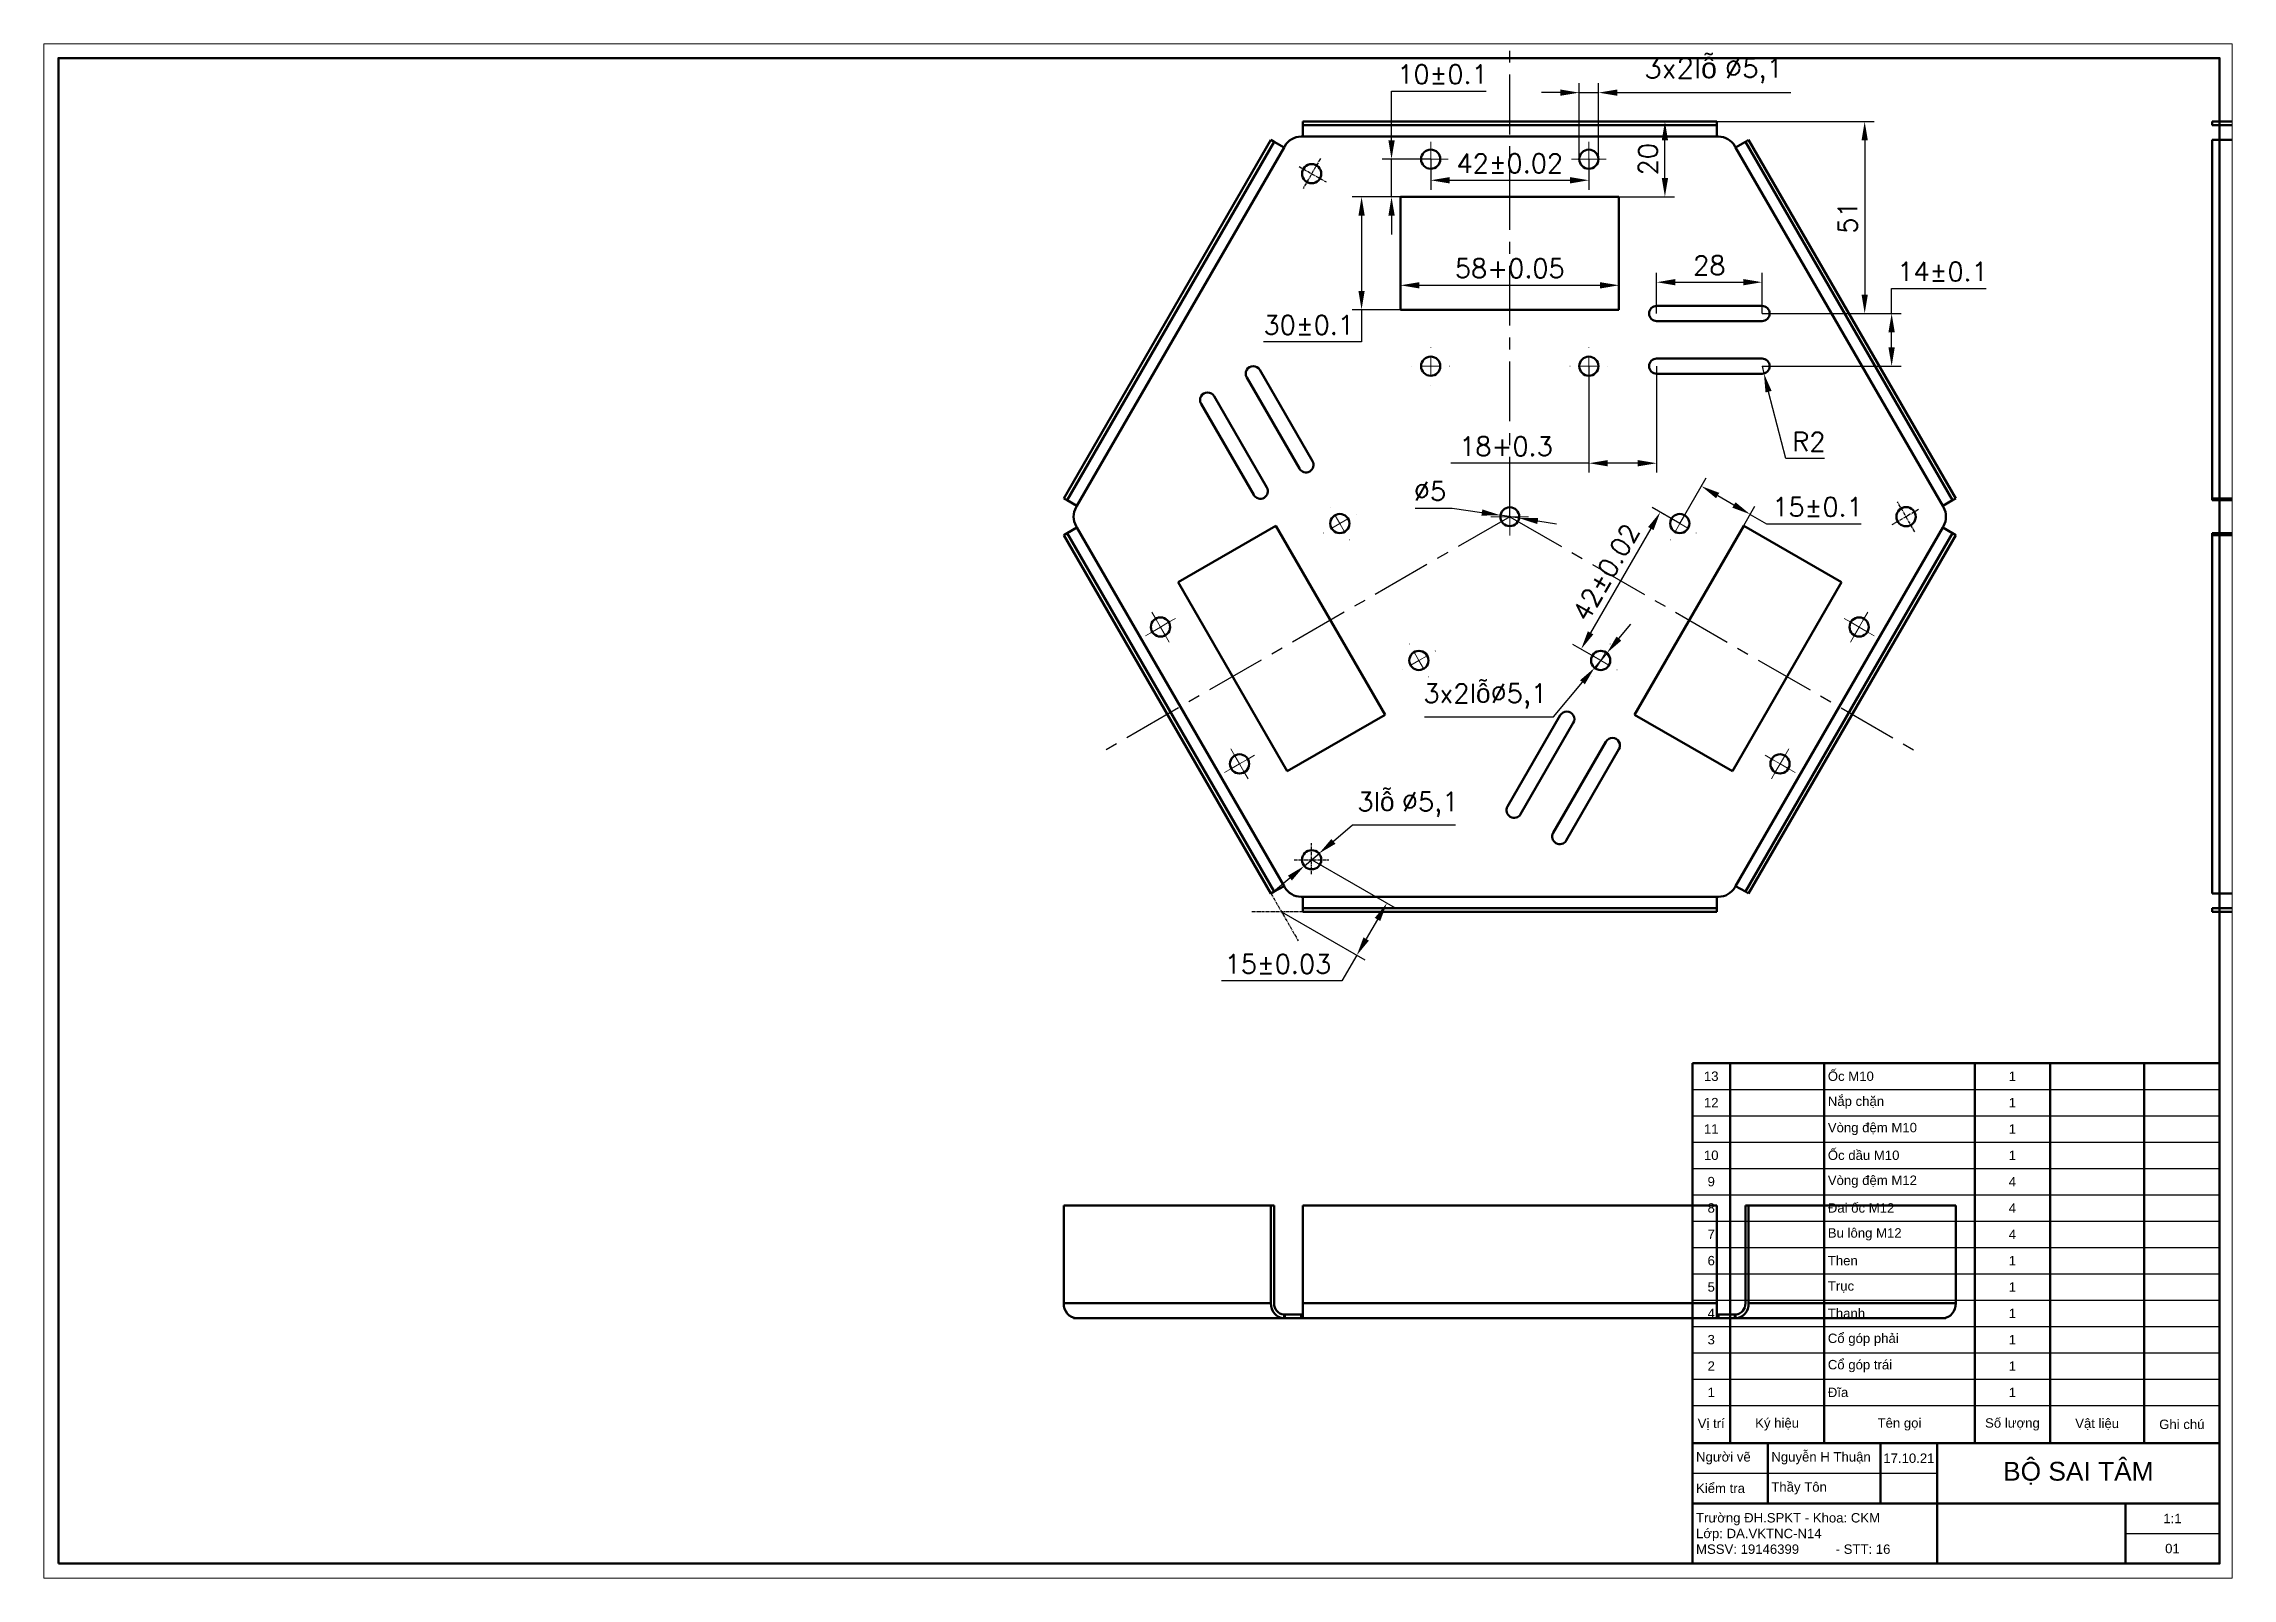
# Paper-space layout 'A2H' of a CAD drawing. Header units: millimetres. Extents: x 3 to 584, y 3 to 411.
# The model-space entities are those that its viewports show. They can reach past a viewport. Long polylines and large blocks are cut down to what shows.
import ezdxf

# ---------------------------------------------------------------- set-up
doc = ezdxf.new("R2010")
doc.units = ezdxf.units.MM
doc.header["$LTSCALE"] = 0.5
doc.header["$PDMODE"] = 33
doc.header["$PDSIZE"] = 1
doc.linetypes.add('CENTER', pattern=[50.8, 31.75, -6.35, 6.35, -6.35])
doc.layers.add('BOL', color=7, linetype='Continuous', lineweight=50)
doc.layers.add('BOX', color=5, linetype='Continuous', lineweight=50)
for name, color, linetype in [('CEN', 1, 'CENTER'), ('DIM', 5, 'Continuous'), ('TXT', 114, 'Continuous')]:
    doc.layers.add(name, color=color, linetype=linetype)
doc.layers.add('VP', color=6, linetype='Continuous', plot=False)
doc.styles.add('DIM', font='simplex.shx')
doc.styles.add('TXT', font='arial.ttf')
doc.dimstyles.new('ISO', dxfattribs={"dimscale": 0, "dimtxt": 2.5, "dimasz": 2.5, "dimexe": 1.25, "dimexo": 0, "dimgap": 1, "dimtad": 1, "dimtoh": 1, "dimtxsty": 'DIM', "dimcen": 2.5, "dimadec": 0, "dimazin": 0, "dimtfac": 1, "dimtmove": 0, "dimatfit": 3, "dimfxl": 1, "dimtolj": 1, "dimarcsym": 0})

# ---------------------------------------------------------------- blocks, each defined once
blk = doc.blocks.new('SW_CENTERMARKSYMBOL_0')
at = {"color": 0, "linetype": 'Continuous', "lineweight": 18}
for p, q in [((-2.5, 0), (-5, 0)), ((0, 0), (-2.5, 0)), ((0, 2.5), (0, 5)), ((0, 0), (0, 2.5)), ((0, 0), (0, -2.5)), ((0, 0), (2.5, 0)), ((2.5, 0), (5, 0)), ((0, -2.5), (0, -5))]:
    blk.add_line(p, q, dxfattribs=at)
blk = doc.blocks.new('*D33')
at = {"layer": 'Defpoints', "color": 0, "transparency": 16777216}
for p in [(336.1, 351.14), (348.3, 351.14), (336.1, 331.14)]:
    blk.add_point(p, dxfattribs=at)
at = {"layer": 'DIM', "color": 0, "lineweight": -2, "transparency": 16777216}
for p, q in [((336.1, 351.14), (350.8, 351.14)), ((348.3, 336.14), (348.3, 346.14)), ((336.1, 331.14), (350.8, 331.14))]:
    blk.add_line(p, q, dxfattribs=at)
at = {"layer": 'DIM', "color": 0, "transparency": 16777216}
for points in [[(347.47, 346.14), (349.14, 346.14), (348.3, 351.14)], [(347.47, 336.14), (349.14, 336.14), (348.3, 331.14)]]:
    blk.add_solid(points, dxfattribs=at)
at = {"layer": 'DIM', "color": 0, "transparency": 16777216, "insert": (343.8, 341.14), "char_height": 5, "attachment_point": 5, "rotation": 90, "style": 'DIM'}
blk.add_mtext('\\A1;20', dxfattribs=at)
blk = doc.blocks.new('*D34')
at = {"layer": 'Defpoints', "color": 0, "transparency": 16777216}
for p in [(286.1, 341.14), (275.69, 331.14), (286.1, 331.14)]:
    blk.add_point(p, dxfattribs=at)
at = {"layer": 'DIM', "color": 0, "lineweight": -2, "transparency": 16777216}
for p, q in [((275.69, 346.14), (275.69, 359.22)), ((275.69, 359.22), (300.79, 359.22)), ((286.1, 341.14), (273.19, 341.14)), ((275.69, 331.14), (275.69, 341.14)), ((286.1, 331.14), (273.19, 331.14)), ((275.69, 326.14), (275.69, 321.14))]:
    blk.add_line(p, q, dxfattribs=at)
at = {"layer": 'DIM', "color": 0, "transparency": 16777216}
for points in [[(274.86, 346.14), (276.53, 346.14), (275.69, 341.14)], [(274.86, 326.14), (276.53, 326.14), (275.69, 331.14)]]:
    blk.add_solid(points, dxfattribs=at)
at = {"layer": 'DIM', "color": 0, "transparency": 16777216, "insert": (289.24, 363.72), "char_height": 5, "attachment_point": 5, "style": 'DIM'}
blk.add_mtext('\\A1;10{\\A0;%%P0.1}', dxfattribs=at)
blk = doc.blocks.new('*D35')
at = {"layer": 'Defpoints', "color": 0, "transparency": 16777216}
for p in [(278.1, 331.14), (267.73, 301.14), (278.1, 301.14)]:
    blk.add_point(p, dxfattribs=at)
at = {"layer": 'DIM', "color": 0, "lineweight": -2, "transparency": 16777216}
for p, q in [((278.1, 331.14), (265.23, 331.14)), ((267.73, 326.14), (267.73, 306.14)), ((278.1, 301.14), (265.23, 301.14)), ((267.73, 301.14), (267.73, 292.59)), ((267.73, 292.59), (241.68, 292.59))]:
    blk.add_line(p, q, dxfattribs=at)
at = {"layer": 'DIM', "color": 0, "transparency": 16777216}
for points in [[(266.9, 326.14), (268.56, 326.14), (267.73, 331.14)], [(266.9, 306.14), (268.56, 306.14), (267.73, 301.14)]]:
    blk.add_solid(points, dxfattribs=at)
at = {"layer": 'DIM', "color": 0, "transparency": 16777216, "insert": (253.71, 297.09), "char_height": 5, "attachment_point": 5, "style": 'DIM'}
blk.add_mtext('\\A1;30{\\A0;%%P0.1}', dxfattribs=at)
blk = doc.blocks.new('*D36')
at = {"layer": 'Defpoints', "color": 0, "transparency": 16777216}
for p in [(286.1, 341.14), (328.1, 341.14), (328.1, 335.54)]:
    blk.add_point(p, dxfattribs=at)
at = {"layer": 'DIM', "color": 0, "lineweight": -2, "transparency": 16777216}
for p, q in [((286.1, 341.14), (286.1, 333.04)), ((328.1, 341.14), (328.1, 333.04)), ((291.1, 335.54), (323.1, 335.54))]:
    blk.add_line(p, q, dxfattribs=at)
at = {"layer": 'DIM', "color": 0, "transparency": 16777216}
for points in [[(291.1, 336.37), (291.1, 334.7), (286.1, 335.54)], [(323.1, 336.37), (323.1, 334.7), (328.1, 335.54)]]:
    blk.add_solid(points, dxfattribs=at)
at = {"layer": 'DIM', "color": 0, "transparency": 16777216, "insert": (307.1, 340.04), "char_height": 5, "width": 24.0476, "attachment_point": 5, "style": 'DIM'}
blk.add_mtext('\\A1;42{\\A0;%%P0.02}', dxfattribs=at)
blk = doc.blocks.new('SW_CENTERMARKSYMBOL_1')
at = {"color": 0, "linetype": 'Continuous', "lineweight": 18}
for p, q in [((-2.5, 0), (-4.6, 0)), ((0, 0), (-2.5, 0)), ((0, 2.5), (0, 4.6)), ((0, 0), (0, 2.5)), ((0, 0), (0, -2.5)), ((0, 0), (2.5, 0)), ((2.5, 0), (4.6, 0)), ((0, -2.5), (0, -4.6))]:
    blk.add_line(p, q, dxfattribs=at)
blk = doc.blocks.new('SW_CENTERMARKSYMBOL_7')
at = {"color": 0, "linetype": 'Continuous', "lineweight": 18}
for p, q in [((-5, 0), (-5.05, 0)), ((0, 0), (-2.5, 0)), ((0, 5), (0, 5.05)), ((0, 0), (0, 2.5)), ((0, 0), (0, -2.5)), ((0, 0), (2.5, 0)), ((5, 0), (5.05, 0)), ((0, -5), (0, -5.05))]:
    blk.add_line(p, q, dxfattribs=at)
blk = doc.blocks.new('SW_CENTERMARKSYMBOL_8')
at = {"color": 0, "linetype": 'Continuous', "lineweight": 18}
for p, q in [((-2.5, 0), (-4.6, 0)), ((0, 0), (-2.5, 0)), ((0, 2.5), (0, 4.6)), ((0, 0), (0, 2.5)), ((0, 0), (0, -2.5)), ((0, 0), (2.5, 0)), ((2.5, 0), (4.6, 0)), ((0, -2.5), (0, -4.6))]:
    blk.add_line(p, q, dxfattribs=at)
blk = doc.blocks.new('SW_CENTERMARKSYMBOL_9')
at = {"color": 0, "linetype": 'Continuous', "lineweight": 18}
for p, q in [((-5, 0), (-5.05, 0)), ((0, 0), (-2.5, 0)), ((0, 5), (0, 5.05)), ((0, 0), (0, 2.5)), ((0, 0), (0, -2.5)), ((0, 0), (2.5, 0)), ((5, 0), (5.05, 0)), ((0, -5), (0, -5.05))]:
    blk.add_line(p, q, dxfattribs=at)
blk = doc.blocks.new('*U37')
at = {"layer": 'BOL'}
for centre in [(-21, 27.725), (21, 27.725), (-21, -27.275), (21, -27.275)]:
    blk.add_circle(centre, 2.55, dxfattribs=at)
at = {"layer": 'CEN'}
for name, p in [('SW_CENTERMARKSYMBOL_1', (-21, 27.725)), ('SW_CENTERMARKSYMBOL_8', (21, 27.725)), ('SW_CENTERMARKSYMBOL_7', (-21, -27.275)), ('SW_CENTERMARKSYMBOL_9', (21, -27.275))]:
    blk.add_blockref(name, p, dxfattribs=at)
blk = doc.blocks.new('*U38')
at = {"layer": 'BOL', "color": 0, "linetype": 'ByBlock', "lineweight": -2, "transparency": 16777216}
blk.add_blockref('*U37', (307.1, 313.41), dxfattribs=at)
for p, rotation in [((248.84, 212.5), 120), ((365.36, 212.5), 240)]:
    blk.add_blockref('*U37', p, dxfattribs=dict(at, rotation=rotation))
blk = doc.blocks.new('*D39')
at = {"layer": 'Defpoints', "color": 0, "transparency": 16777216}
for p in [(330.65, 358.82), (325.55, 341.14), (330.65, 341.14)]:
    blk.add_point(p, dxfattribs=at)
at = {"layer": 'DIM', "color": 0, "lineweight": -2, "transparency": 16777216}
for p, q in [((325.55, 341.14), (325.55, 361.32)), ((330.65, 341.14), (330.65, 361.32)), ((320.55, 358.82), (315.55, 358.82)), ((325.55, 358.82), (330.65, 358.82)), ((335.65, 358.82), (381.73, 358.82))]:
    blk.add_line(p, q, dxfattribs=at)
at = {"layer": 'DIM', "color": 0, "transparency": 16777216}
for points in [[(320.55, 359.66), (320.55, 357.99), (325.55, 358.82)], [(335.65, 359.66), (335.65, 357.99), (330.65, 358.82)]]:
    blk.add_solid(points, dxfattribs=at)
at = {"layer": 'DIM', "color": 0, "transparency": 16777216, "insert": (361.19, 364.58), "char_height": 5, "attachment_point": 5, "style": 'DIM'}
blk.add_mtext('\\A1;{\\H1.08333x;3x2l\\fArial|b0|i0|c0|p34;ỗ \\Fsimplex|c163;Ø\\H0.92308x;5,1}', dxfattribs=at)
blk = doc.blocks.new('*D42')
at = {"layer": 'Defpoints', "color": 0, "transparency": 16777216}
for p in [(336.1, 307.63), (278.1, 301.14), (336.1, 301.14)]:
    blk.add_point(p, dxfattribs=at)
at = {"layer": 'DIM', "color": 0, "lineweight": -2, "transparency": 16777216}
for p, q in [((278.1, 301.14), (278.1, 310.13)), ((336.1, 301.14), (336.1, 310.13)), ((283.1, 307.63), (331.1, 307.63))]:
    blk.add_line(p, q, dxfattribs=at)
at = {"layer": 'DIM', "color": 0, "transparency": 16777216}
for points in [[(283.1, 308.46), (283.1, 306.79), (278.1, 307.63)], [(331.1, 308.46), (331.1, 306.79), (336.1, 307.63)]]:
    blk.add_solid(points, dxfattribs=at)
at = {"layer": 'DIM', "color": 0, "transparency": 16777216, "insert": (307.1, 312.13), "char_height": 5, "width": 8.252, "attachment_point": 5, "style": 'DIM'}
blk.add_mtext('\\A1;58+0.05', dxfattribs=at)
blk = doc.blocks.new('*D43')
at = {"layer": 'Defpoints', "color": 0, "transparency": 16777216}
for p in [(374.1, 308.45), (346.1, 300.14), (374.1, 300.14)]:
    blk.add_point(p, dxfattribs=at)
at = {"layer": 'DIM', "color": 0, "lineweight": -2, "transparency": 16777216}
for p, q in [((346.1, 300.14), (346.1, 310.95)), ((351.1, 308.45), (369.1, 308.45)), ((374.1, 300.14), (374.1, 310.95))]:
    blk.add_line(p, q, dxfattribs=at)
at = {"layer": 'DIM', "color": 0, "transparency": 16777216}
for points in [[(351.1, 309.29), (351.1, 307.62), (346.1, 308.45)], [(369.1, 309.29), (369.1, 307.62), (374.1, 308.45)]]:
    blk.add_solid(points, dxfattribs=at)
at = {"layer": 'DIM', "color": 0, "transparency": 16777216, "insert": (360.1, 312.95), "char_height": 5, "attachment_point": 5, "style": 'DIM'}
blk.add_mtext('\\A1;28', dxfattribs=at)
blk = doc.blocks.new('*D45')
at = {"layer": 'Defpoints', "color": 0, "transparency": 16777216}
for p in [(328.1, 286.14), (346.1, 286.14), (328.1, 260.35)]:
    blk.add_point(p, dxfattribs=at)
at = {"layer": 'DIM', "color": 0, "lineweight": -2, "transparency": 16777216}
for p, q in [((328.1, 286.14), (328.1, 257.85)), ((346.1, 286.14), (346.1, 257.85)), ((328.1, 260.35), (291.48, 260.35)), ((341.1, 260.35), (333.1, 260.35))]:
    blk.add_line(p, q, dxfattribs=at)
at = {"layer": 'DIM', "color": 0, "transparency": 16777216}
for points in [[(333.1, 261.18), (333.1, 259.52), (328.1, 260.35)], [(341.1, 261.18), (341.1, 259.52), (346.1, 260.35)]]:
    blk.add_solid(points, dxfattribs=at)
at = {"layer": 'DIM', "color": 0, "transparency": 16777216, "insert": (306.1, 264.85), "char_height": 5, "attachment_point": 5, "style": 'DIM'}
blk.add_mtext('\\A1;18{\\A0;+0.3}', dxfattribs=at)
blk = doc.blocks.new('*D49')
at = {"layer": 'Defpoints', "color": 0, "transparency": 16777216}
for p in [(374.1, 286.14), (374.59, 284.2)]:
    blk.add_point(p, dxfattribs=at)
at = {"layer": 'DIM', "color": 0, "lineweight": -2, "transparency": 16777216}
for p, q in [((374.1, 286.14), (374.59, 284.2)), ((380.37, 261.58), (375.83, 279.36)), ((390.7, 261.58), (380.37, 261.58))]:
    blk.add_line(p, q, dxfattribs=at)
at = {"layer": 'DIM', "color": 0, "transparency": 16777216}
blk.add_solid([(376.64, 279.56), (375.02, 279.15), (374.59, 284.2)], dxfattribs=at)
at = {"layer": 'DIM', "color": 0, "transparency": 16777216, "insert": (386.54, 266.08), "char_height": 5, "attachment_point": 5, "style": 'DIM'}
blk.add_mtext('\\A1;R2', dxfattribs=at)
blk = doc.blocks.new('*D50')
at = {"layer": 'Defpoints', "color": 0, "transparency": 16777216}
for p in [(304.63, 246.51), (309.57, 245.76)]:
    blk.add_point(p, dxfattribs=at)
at = {"layer": 'DIM', "color": 0, "lineweight": -2, "transparency": 16777216}
for p, q in [((281.97, 248.45), (291.83, 248.45)), ((291.83, 248.45), (299.68, 247.26)), ((309.57, 245.76), (304.63, 246.51)), ((314.51, 245.02), (319.46, 244.27))]:
    blk.add_line(p, q, dxfattribs=at)
at = {"layer": 'DIM', "color": 0, "transparency": 16777216}
for points in [[(299.81, 248.08), (299.56, 246.44), (304.63, 246.51)], [(314.64, 245.84), (314.39, 244.19), (309.57, 245.76)]]:
    blk.add_solid(points, dxfattribs=at)
at = {"layer": 'DIM', "color": 0, "transparency": 16777216, "insert": (285.9, 252.95), "char_height": 5, "attachment_point": 5, "style": 'DIM'}
blk.add_mtext('\\A1;∅5', dxfattribs=at)
blk = doc.blocks.new('*U51')
at = {"layer": 'CEN'}
blk.add_line((0, -63.08), (0, 63.08), dxfattribs=at)
blk = doc.blocks.new('*U52')
at = {"layer": 'CEN', "color": 0, "linetype": 'ByBlock', "lineweight": -2, "transparency": 16777216}
blk.add_blockref('*U51', (307.1, 309.22), dxfattribs=at)
for p, rotation in [((252.47, 214.6), 120), ((361.73, 214.6), 240)]:
    blk.add_blockref('*U51', p, dxfattribs=dict(at, rotation=rotation))
blk = doc.blocks.new('*D53')
at = {"layer": 'Defpoints', "color": 0, "transparency": 16777216}
for p in [(362.1, 351.14), (374.1, 300.14), (401.35, 300.14)]:
    blk.add_point(p, dxfattribs=at)
at = {"layer": 'DIM', "color": 0, "lineweight": -2, "transparency": 16777216}
for p, q in [((362.1, 351.14), (403.85, 351.14)), ((401.35, 346.14), (401.35, 305.14)), ((374.1, 300.14), (403.85, 300.14))]:
    blk.add_line(p, q, dxfattribs=at)
at = {"layer": 'DIM', "color": 0, "transparency": 16777216}
for points in [[(400.52, 346.14), (402.19, 346.14), (401.35, 351.14)], [(400.52, 305.14), (402.19, 305.14), (401.35, 300.14)]]:
    blk.add_solid(points, dxfattribs=at)
at = {"layer": 'DIM', "color": 0, "transparency": 16777216, "insert": (396.85, 325.64), "char_height": 5, "attachment_point": 5, "rotation": 90, "style": 'DIM'}
blk.add_mtext('\\A1;51', dxfattribs=at)
blk = doc.blocks.new('*D54')
at = {"layer": 'Defpoints', "color": 0, "transparency": 16777216}
for p in [(352.24, 244.32), (370.97, 246.76), (365.23, 236.82)]:
    blk.add_point(p, dxfattribs=at)
at = {"layer": 'DIM', "color": 0, "lineweight": -2, "transparency": 16777216}
for p, q in [((352.24, 244.32), (359.23, 256.43)), ((362.31, 251.76), (366.64, 249.26)), ((365.23, 236.82), (372.22, 248.93)), ((370.97, 246.76), (375.3, 244.26)), ((375.3, 244.26), (400.39, 244.26))]:
    blk.add_line(p, q, dxfattribs=at)
at = {"layer": 'DIM', "color": 0, "transparency": 16777216}
for points in [[(362.72, 252.48), (361.89, 251.04), (357.98, 254.26)], [(367.05, 249.98), (366.22, 248.54), (370.97, 246.76)]]:
    blk.add_solid(points, dxfattribs=at)
at = {"layer": 'DIM', "color": 0, "transparency": 16777216, "insert": (388.85, 248.76), "char_height": 5, "width": 7.1429, "attachment_point": 5, "style": 'DIM'}
blk.add_mtext('\\A1;15{\\A0;%%P0.1}', dxfattribs=at)
blk = doc.blocks.new('*D57')
at = {"layer": 'Defpoints', "color": 0, "transparency": 16777216}
for p in [(352.24, 244.32), (326.05, 210.95), (331.24, 207.95)]:
    blk.add_point(p, dxfattribs=at)
at = {"layer": 'DIM', "color": 0, "lineweight": -2, "transparency": 16777216}
for p, q in [((352.24, 244.32), (344.88, 248.57)), ((344.55, 242.99), (328.55, 215.28)), ((331.24, 207.95), (323.88, 212.2))]:
    blk.add_line(p, q, dxfattribs=at)
at = {"layer": 'DIM', "color": 0, "transparency": 16777216}
for points in [[(343.83, 243.41), (345.27, 242.57), (347.05, 247.32)], [(327.83, 215.7), (329.27, 214.86), (326.05, 210.95)]]:
    blk.add_solid(points, dxfattribs=at)
at = {"layer": 'DIM', "color": 0, "transparency": 16777216, "insert": (332.65, 231.39), "char_height": 5, "attachment_point": 5, "rotation": 60, "style": 'DIM'}
blk.add_mtext('\\A1;42{\\A0;%%P0.02}', dxfattribs=at)
blk = doc.blocks.new('*D59')
at = {"layer": 'Defpoints', "color": 0, "transparency": 16777216}
for p in [(332.87, 209.91), (329.61, 205.99)]:
    blk.add_point(p, dxfattribs=at)
at = {"layer": 'DIM', "color": 0, "lineweight": -2, "transparency": 16777216}
for p, q in [((336.08, 213.75), (339.28, 217.58)), ((332.87, 209.91), (329.61, 205.99)), ((318.7, 192.93), (326.4, 202.16)), ((284.48, 192.93), (318.7, 192.93))]:
    blk.add_line(p, q, dxfattribs=at)
at = {"layer": 'DIM', "color": 0, "transparency": 16777216}
for points in [[(335.44, 214.28), (336.72, 213.21), (332.87, 209.91)], [(325.76, 202.69), (327.04, 201.62), (329.61, 205.99)]]:
    blk.add_solid(points, dxfattribs=at)
at = {"layer": 'DIM', "color": 0, "transparency": 16777216, "insert": (300.59, 198.44), "char_height": 5, "attachment_point": 5, "style": 'DIM'}
blk.add_mtext('\\A1;3x2l{\\fArial|b0|i0|c0|p34;ỗ}∅5,1', dxfattribs=at)
blk = doc.blocks.new('*D60')
at = {"layer": 'Defpoints', "color": 0, "transparency": 16777216}
for p in [(374.1, 300.14), (374.1, 286.14), (408.51, 286.14)]:
    blk.add_point(p, dxfattribs=at)
at = {"layer": 'DIM', "color": 0, "lineweight": -2, "transparency": 16777216}
for p, q in [((408.51, 300.14), (408.51, 306.79)), ((408.51, 306.79), (433.6, 306.79)), ((374.1, 300.14), (411.01, 300.14)), ((408.51, 291.14), (408.51, 295.14)), ((374.1, 286.14), (411.01, 286.14))]:
    blk.add_line(p, q, dxfattribs=at)
at = {"layer": 'DIM', "color": 0, "transparency": 16777216}
for points in [[(407.67, 295.14), (409.34, 295.14), (408.51, 300.14)], [(407.67, 291.14), (409.34, 291.14), (408.51, 286.14)]]:
    blk.add_solid(points, dxfattribs=at)
at = {"layer": 'DIM', "color": 0, "transparency": 16777216, "insert": (422.05, 311.29), "char_height": 5, "attachment_point": 5, "style": 'DIM'}
blk.add_mtext('\\A1;14{\\A0;%%P0.1}', dxfattribs=at)
blk = doc.blocks.new('*U61')
at = {"layer": 'BOL'}
blk.add_circle((0.05, -0.29), 2.55, dxfattribs=at)
at = {"layer": 'CEN', "ltscale": 0.05}
for p, q in [((0.05, -4.11), (0.05, 4.11)), ((-4.6, -0.29), (4.6, -0.29))]:
    blk.add_line(p, q, dxfattribs=at)
blk = doc.blocks.new('*U62')
at = {"layer": 'DIM', "color": 0, "linetype": 'ByBlock', "lineweight": -2, "transparency": 16777216}
for p, rotation in [((254.75, 337.18), 239.9999999999999), ((412.12, 245.95), 120)]:
    blk.add_blockref('*U61', p, dxfattribs=dict(at, rotation=rotation))
blk.add_blockref('*U61', (254.42, 155.28), dxfattribs=at)
blk = doc.blocks.new('*D63')
at = {"layer": 'Defpoints', "color": 0, "transparency": 16777216}
for p in [(254.48, 154.99), (246.48, 141.14), (266.46, 129.6)]:
    blk.add_point(p, dxfattribs=at)
at = {"layer": 'DIM', "color": 0, "lineweight": -2, "transparency": 16777216}
for p, q in [((254.48, 154.99), (276.63, 142.2)), ((246.48, 141.14), (268.63, 128.35)), ((271.96, 139.12), (268.96, 133.93)), ((266.46, 129.6), (262.53, 122.79)), ((262.53, 122.79), (230.53, 122.79))]:
    blk.add_line(p, q, dxfattribs=at)
at = {"layer": 'DIM', "color": 0, "transparency": 16777216}
for points in [[(271.24, 139.54), (272.69, 138.71), (274.46, 143.45)], [(268.24, 134.35), (269.69, 133.51), (266.46, 129.6)]]:
    blk.add_solid(points, dxfattribs=at)
at = {"layer": 'DIM', "color": 0, "transparency": 16777216, "insert": (245.53, 127.29), "char_height": 5, "attachment_point": 5, "style": 'DIM'}
blk.add_mtext('\\A1;15{\\A0;%%P0.03}', dxfattribs=at)
blk = doc.blocks.new('*D64')
at = {"layer": 'Defpoints', "color": 0, "transparency": 16777216}
for p in [(252.53, 153.35), (256.43, 156.64)]:
    blk.add_point(p, dxfattribs=at)
at = {"layer": 'DIM', "color": 0, "lineweight": -2, "transparency": 16777216}
for p, q in [((265.34, 164.16), (260.25, 159.86)), ((292.69, 164.16), (265.34, 164.16)), ((252.53, 153.35), (256.43, 156.64)), ((248.7, 150.13), (244.88, 146.91))]:
    blk.add_line(p, q, dxfattribs=at)
at = {"layer": 'DIM', "color": 0, "transparency": 16777216}
for points in [[(259.71, 160.5), (260.79, 159.22), (256.43, 156.64)], [(248.17, 150.76), (249.24, 149.49), (252.53, 153.35)]]:
    blk.add_solid(points, dxfattribs=at)
at = {"layer": 'DIM', "color": 0, "transparency": 16777216, "insert": (280.02, 169.66), "char_height": 5, "attachment_point": 5, "style": 'DIM'}
blk.add_mtext('\\A1;3l{\\fArial|b0|i0|c0|p34;ỗ }∅5,1', dxfattribs=at)

msp = doc.modelspace()

# ---------------------------------------------------------------- linework, layer by layer
at = {"layer": 'BOL'}
for p, q in [((362.099, 351.138), (252.099, 351.138)), ((252.099, 350.138), (252.099, 351.138)), ((362.099, 350.138), (252.099, 350.138)), ((252.099, 347.138), (252.099, 350.138)), ((362.099, 350.138), (362.099, 351.138)), ((362.099, 347.138), (362.099, 350.138)), ((493.68, 350.138), (493.68, 351.138)), ((493.68, 351.138), (519.68, 351.138)), ((519.68, 350.138), (493.68, 350.138)), ((243.666, 346.269), (188.666, 251.007)), ((244.532, 345.769), (189.532, 250.507)), ((247.13, 344.269), (192.13, 249.007)), ((244.532, 345.769), (243.666, 346.269)), ((247.13, 344.269), (244.532, 345.769)), ((247.343, 344.638), (247.13, 344.269)), ((252.099, 347.138), (251.673, 347.138)), ((362.099, 347.138), (252.099, 347.138)), ((362.525, 347.138), (362.099, 347.138)), ((367.068, 344.269), (366.855, 344.638)), ((367.068, 344.269), (369.666, 345.769)), ((422.068, 249.007), (367.068, 344.269)), ((369.666, 345.769), (370.532, 346.269)), ((424.666, 250.507), (369.666, 345.769)), ((425.532, 251.007), (370.532, 346.269)), ((493.68, 251.007), (493.68, 346.269)), ((493.68, 346.269), (519.68, 346.269)), ((278.099, 331.138), (278.099, 301.138)), ((336.099, 331.138), (278.099, 331.138)), ((336.099, 301.138), (336.099, 331.138)), ((278.099, 301.138), (336.099, 301.138)), ((374.099, 302.138), (346.099, 302.138)), ((346.099, 298.138), (374.099, 298.138)), ((254.69, 260.913), (240.69, 285.162)), ((374.099, 288.138), (346.099, 288.138)), ((237.226, 283.162), (251.226, 258.913)), ((346.099, 284.138), (374.099, 284.138)), ((225.102, 276.162), (239.102, 251.913)), ((242.566, 253.913), (228.566, 278.162)), ((189.532, 250.507), (188.666, 251.007)), ((192.13, 249.007), (189.532, 250.507)), ((422.068, 249.007), (424.666, 250.507)), ((424.666, 250.507), (425.532, 251.007)), ((493.68, 250.507), (493.68, 251.007)), ((493.68, 251.007), (519.68, 251.007)), ((519.68, 250.507), (493.68, 250.507)), ((192.13, 249.007), (191.918, 248.638)), ((422.28, 248.638), (422.068, 249.007)), ((189.532, 241.769), (188.666, 241.269)), ((188.666, 241.269), (243.666, 146.007)), ((192.13, 243.269), (189.532, 241.769)), ((189.532, 241.769), (244.532, 146.507)), ((191.918, 243.638), (192.13, 243.269)), ((192.13, 243.269), (247.13, 148.007)), ((244.968, 243.753), (218.987, 228.753)), ((273.968, 193.523), (244.968, 243.753)), ((369.23, 243.753), (340.23, 193.523)), ((367.068, 148.007), (422.068, 243.269)), ((395.211, 228.753), (369.23, 243.753)), ((369.666, 146.507), (424.666, 241.769)), ((370.532, 146.007), (425.532, 241.269)), ((422.068, 243.269), (422.28, 243.638)), ((422.068, 243.269), (424.666, 241.769)), ((424.666, 241.769), (425.532, 241.269)), ((493.68, 241.769), (493.68, 241.269)), ((519.68, 241.769), (493.68, 241.769)), ((493.68, 241.269), (519.68, 241.269)), ((493.68, 146.007), (493.68, 241.269)), ((218.987, 228.753), (247.987, 178.523)), ((366.211, 178.523), (395.211, 228.753)), ((247.987, 178.523), (273.968, 193.523)), ((320.508, 193.363), (306.508, 169.114)), ((340.23, 193.523), (366.211, 178.523)), ((309.972, 167.114), (323.972, 191.363)), ((332.632, 186.363), (318.632, 162.114)), ((322.096, 160.114), (336.096, 184.363)), ((244.532, 146.507), (243.666, 146.007)), ((247.13, 148.007), (244.532, 146.507)), ((247.13, 148.007), (247.343, 147.638)), ((366.855, 147.638), (367.068, 148.007)), ((367.068, 148.007), (369.666, 146.507)), ((369.666, 146.507), (370.532, 146.007)), ((493.68, 146.007), (519.68, 146.007)), ((251.673, 145.138), (252.099, 145.138)), ((252.099, 145.138), (362.099, 145.138)), ((252.099, 145.138), (252.099, 142.138)), ((252.099, 142.138), (252.099, 141.138)), ((252.099, 142.138), (362.099, 142.138)), ((252.099, 141.138), (362.099, 141.138)), ((362.099, 145.138), (362.099, 142.138)), ((362.099, 145.138), (362.525, 145.138)), ((362.099, 142.138), (362.099, 141.138)), ((493.68, 142.138), (493.68, 141.138)), ((519.68, 142.138), (493.68, 142.138)), ((493.68, 141.138), (519.68, 141.138)), ((188.666, 63.134), (188.666, 37.134)), ((188.666, 63.134), (243.666, 63.134)), ((243.666, 63.134), (243.666, 37.134)), ((244.532, 63.134), (243.666, 63.134)), ((244.532, 37.134), (244.532, 63.134)), ((252.099, 63.134), (252.099, 37.134)), ((252.099, 63.134), (362.099, 63.134)), ((362.099, 63.134), (362.099, 37.134)), ((369.666, 37.134), (369.666, 63.134)), ((369.666, 63.134), (370.532, 63.134)), ((370.532, 63.134), (370.532, 37.134)), ((370.532, 63.134), (425.532, 63.134)), ((425.532, 63.134), (425.532, 37.134)), ((188.666, 37.134), (243.666, 37.134)), ((252.099, 37.134), (252.099, 33.134)), ((252.099, 37.134), (362.099, 37.134)), ((362.099, 37.134), (362.099, 33.134)), ((370.532, 37.134), (425.532, 37.134)), ((191.248, 33.266), (191.248, 33.134)), ((191.918, 33.134), (191.248, 33.134)), ((191.918, 33.141), (191.918, 33.134)), ((191.918, 33.134), (192.13, 33.134)), ((192.13, 33.134), (247.13, 33.134)), ((247.13, 33.134), (247.13, 34.134)), ((247.13, 34.134), (247.343, 34.134)), ((247.13, 33.134), (247.343, 33.134)), ((247.343, 33.134), (247.343, 34.134)), ((247.343, 34.134), (251.673, 34.134)), ((251.673, 33.134), (247.343, 33.134)), ((251.673, 34.134), (251.673, 33.134)), ((251.673, 34.134), (252.099, 34.134)), ((251.673, 33.134), (252.099, 33.134)), ((252.099, 33.134), (362.099, 33.134)), ((362.099, 34.134), (362.525, 34.134)), ((362.099, 33.134), (362.525, 33.134)), ((362.525, 33.134), (362.525, 34.134)), ((362.525, 34.134), (366.855, 34.134)), ((366.855, 33.134), (362.525, 33.134)), ((366.855, 34.134), (366.855, 33.134)), ((366.855, 34.134), (367.068, 34.134)), ((366.855, 33.134), (367.068, 33.134)), ((367.068, 33.134), (367.068, 34.134)), ((367.068, 33.134), (422.068, 33.134)), ((422.068, 33.134), (422.28, 33.134)), ((422.28, 33.134), (422.28, 33.141)), ((422.95, 33.134), (422.28, 33.134)), ((422.95, 33.134), (422.95, 33.266))]:
    msp.add_line(p, q, dxfattribs=at)
msp.add_circle((307.099, 246.138), 2.5, dxfattribs=at)
for centre, radius, start, end in [((251.673, 342.138), 5, 90, 150), ((362.525, 342.138), 5, 30, 90), ((346.099, 300.138), 2, 90, 270), ((374.099, 300.138), 2, 270, 90), ((238.958, 284.162), 2, 30, 210), ((346.099, 286.138), 2, 90, 270), ((374.099, 286.138), 2, 270, 90), ((226.834, 277.162), 2, 30, 210), ((252.958, 259.913), 2, 210, 30), ((240.834, 252.913), 2, 210, 30), ((196.248, 246.138), 5, 150, 210), ((417.95, 246.138), 5, 330, 30), ((322.24, 192.363), 2, 330, 150), ((334.364, 185.363), 2, 330, 150), ((308.24, 168.114), 2, 150, 330), ((320.364, 161.114), 2, 150, 330), ((251.673, 150.138), 5, 210, 270), ((362.525, 150.138), 5, 270, 330), ((192.419, 36.884), 3.761, 176.188739, 265.59805), ((247.419, 36.884), 3.761, 176.188739, 265.59805), ((247.347, 36.946), 2.821, 176.188739, 265.59805), ((366.779, 36.884), 3.761, 274.40195, 3.811261), ((366.851, 36.946), 2.821, 274.40195, 3.811261), ((421.779, 36.884), 3.761, 274.40195, 3.811261)]:
    msp.add_arc(centre, radius, start, end, dxfattribs=at)
at = {"layer": 'CEN', "ltscale": 0.05}
for p, q in [((243.666, 146.007), (250.907, 133.465)), ((252.099, 141.138), (238.494, 141.138))]:
    msp.add_line(p, q, dxfattribs=at)

# ---------------------------------------------------------------- block references
at = {"layer": 'BOL'}
msp.add_blockref('*U38', (0, 0), dxfattribs=at)
at = {"layer": 'CEN'}
for name, p in [('*U52', (0, 0)), ('SW_CENTERMARKSYMBOL_0', (307.099, 246.138))]:
    msp.add_blockref(name, p, dxfattribs=at)
at = {"layer": 'DIM'}
msp.add_blockref('*U62', (0, 0), dxfattribs=at)

# ---------------------------------------------------------------- dimensions: what is measured, and where the dimension line sits
for base, p1, p2, text, picture, middle in [((330.649, 358.822), (325.549, 341.138), (330.649, 341.138), '{\\H1.08333x;3x2l\\fArial|b0|i0|c0|p34;ỗ \\Fsimplex|c163;Ø\\H0.92308x;<>}', '*D39', (361.191, 364.583)), ((328.099, 335.537), (286.099, 341.138), (328.099, 341.138), '<>{\\A0;%%P0.02}', '*D36', (307.099, 340.037)), ((336.099, 307.626), (278.099, 301.138), (336.099, 301.138), '<>+0.05', '*D42', (307.099, 312.126))]:
    dim = msp.add_linear_dim(base=base, p1=p1, p2=p2, text=text, dimstyle='ISO', override={"dimscale": 2}, dxfattribs=at)
    dim.commit()
    dim.dimension.update_dxf_attribs({"geometry": picture, "text_midpoint": middle})
for base, p1, p2, angle, text, picture, middle, dimtype in [((275.693, 331.138), (286.099, 341.138), (286.099, 331.138), 90, '<>{\\A0;%%P0.1}', '*D34', (289.241, 359.222), 160), ((267.73, 301.138), (278.099, 331.138), (278.099, 301.138), 90, '<>{\\A0;%%P0.1}', '*D35', (253.706, 292.586), 160), ((408.506, 286.138), (374.099, 300.138), (374.099, 286.138), 90, '<>{\\A0;%%P0.1}', '*D60', (422.054, 306.794), 160), ((326.049, 210.949), (352.24, 244.325), (331.24, 207.952), 240, '<>{\\A0;%%P0.02}', '*D57', (336.549, 229.135), 161), ((266.465, 129.598), (254.477, 154.994), (246.477, 141.138), 240, '15{\\A0;%%P0.03}', '*D63', (245.534, 122.791), 161)]:
    dim = msp.add_linear_dim(base=base, p1=p1, p2=p2, angle=angle, text=text, dimstyle='ISO', override={"dimscale": 2}, dxfattribs=at)
    dim.commit()
    dim.dimension.update_dxf_attribs({"geometry": picture, "text_midpoint": middle, "dimtype": dimtype})
dim = msp.add_linear_dim(base=(348.305, 351.138), p1=(336.099, 331.138), p2=(336.099, 351.138), angle=90, dimstyle='ISO', override={"dimscale": 2}, dxfattribs=at)
dim.commit()
dim.dimension.update_dxf_attribs({"geometry": '*D33', "text_midpoint": (343.805, 341.138)})
dim = msp.add_linear_dim(base=(401.353, 300.138), p1=(362.099, 351.138), p2=(374.099, 300.138), angle=90, dimstyle='ISO', override={"dimscale": 2}, dxfattribs=at)
dim.commit()
dim.dimension.update_dxf_attribs({"geometry": '*D53', "text_midpoint": (401.353, 325.638), "dimtype": 160})
dim = msp.add_linear_dim(base=(374.099, 308.453), p1=(346.099, 300.138), p2=(374.099, 300.138), dimstyle='ISO', override={"dimscale": 2}, dxfattribs=at)
dim.commit()
dim.dimension.update_dxf_attribs({"geometry": '*D43', "text_midpoint": (360.099, 312.953)})
dim = msp.add_linear_dim(base=(328.099, 260.351), p1=(346.099, 286.138), p2=(328.099, 286.138), text='<>{\\A0;+0.3}', dimstyle='ISO', override={"dimscale": 2}, dxfattribs=at)
dim.commit()
dim.dimension.update_dxf_attribs({"geometry": '*D45', "text_midpoint": (306.099, 260.351), "dimtype": 160})
dim = msp.add_radius_dim(center=(374.099, 286.138), mpoint=(374.594, 284.2), dimstyle='ISO', override={"dimscale": 2}, dxfattribs=at)
dim.commit()
dim.dimension.update_dxf_attribs({"geometry": '*D49', "text_midpoint": (386.536, 261.584), "dimtype": 164})
dim = msp.add_diameter_dim_2p(p1=(309.571, 245.764), p2=(304.627, 246.512), dimstyle='ISO', override={"dimscale": 2}, dxfattribs=at)
dim.commit()
dim.dimension.update_dxf_attribs({"geometry": '*D50', "text_midpoint": (291.825, 248.448), "dimtype": 163})
dim = msp.add_aligned_dim(p1=(352.24, 244.325), p2=(365.23, 236.825), distance=11.474, text='<>{\\A0;%%P0.1}', dimstyle='ISO', override={"dimscale": 2}, dxfattribs=at)
dim.commit()
dim.dimension.update_dxf_attribs({"geometry": '*D54', "text_midpoint": (388.845, 248.762)})
dim = msp.add_diameter_dim_2p(p1=(332.874, 209.909), p2=(329.606, 205.994), text='3x2l{\\fArial|b0|i0|c0|p34;ỗ}<>', dimstyle='ISO', override={"dimscale": 2}, dxfattribs=at)
dim.commit()
dim.dimension.update_dxf_attribs({"geometry": '*D59', "text_midpoint": (300.59, 198.44)})
dim = msp.add_diameter_dim_2p(p1=(252.527, 153.351), p2=(256.427, 156.638), text='3l{\\fArial|b0|i0|c0|p34;ỗ }<>', dimstyle='ISO', override={"dimscale": 2}, dxfattribs=at)
dim.commit()
dim.dimension.update_dxf_attribs({"geometry": '*D64', "text_midpoint": (280.019, 164.155), "dimtype": 163})

psp = doc.layouts.new('A2H')

# ---------------------------------------------------------------- linework, layer by layer
at = {"layer": 'BOX'}
for p, q in [((440.84, 38.82), (440.84, 139.82)), ((440.84, 139.82), (580.84, 139.82)), ((450.84, 38.82), (450.84, 139.82)), ((475.84, 38.82), (475.84, 139.82)), ((515.84, 38.82), (515.84, 139.82)), ((535.84, 38.82), (535.84, 139.82)), ((560.84, 38.82), (560.84, 139.82)), ((460.84, 38.82), (460.84, 22.82)), ((490.84, 38.82), (490.84, 22.82)), ((505.84, 38.82), (505.84, 6.82)), ((440.84, 22.82), (580.84, 22.82)), ((555.84, 22.82), (555.84, 6.82))]:
    psp.add_line(p, q, dxfattribs=at)
at = {"layer": 'BOX', "lineweight": -3}
for p, q in [((440.84, 132.82), (580.84, 132.82)), ((440.84, 125.82), (580.84, 125.82)), ((440.84, 118.82), (580.84, 118.82)), ((440.84, 111.82), (580.84, 111.82)), ((440.84, 104.82), (580.84, 104.82)), ((440.84, 97.82), (580.84, 97.82)), ((440.84, 90.82), (580.84, 90.82)), ((440.84, 83.82), (580.84, 83.82)), ((440.84, 76.82), (580.84, 76.82)), ((440.84, 69.82), (580.84, 69.82)), ((440.84, 62.82), (580.84, 62.82)), ((440.84, 55.82), (580.84, 55.82)), ((440.84, 48.82), (580.84, 48.82)), ((440.84, 30.82), (505.84, 30.82)), ((555.84, 14.82), (580.84, 14.82))]:
    psp.add_line(p, q, dxfattribs=at)
at = {"layer": 'BOX'}
for points in [[(6.85, 6.82), (580.84, 6.82), (580.84, 406.86), (6.85, 406.86)], [(580.84, 6.82), (440.84, 6.82), (440.84, 38.82), (580.84, 38.82)]]:
    psp.add_lwpolyline(points, close=True, dxfattribs=at)

# ---------------------------------------------------------------- texts
at = {"layer": 'TXT', "style": 'TXT'}
for s, insert, char_height, width, attachment_point in [('\\pxqc;13', (440.84, 136.32), 2.5, 10, 4), ('\\pxql; Ốc M10', (475.84, 136.32), 2.5, 40, 4), ('\\pxqc;1', (515.84, 136.32), 2.5, 20, 4), ('\\pxqc;12', (440.84, 129.32), 2.5, 10, 4), ('\\pxql; Nắp chặn', (475.84, 129.32), 2.5, 40, 4), ('\\pxqc;1', (515.84, 129.32), 2.5, 20, 4), ('\\pxqc;11', (440.84, 122.32), 2.5, 10, 4), ('\\pxql; Vòng đệm M10', (475.84, 122.32), 2.5, 40, 4), ('\\pxqc;1', (515.84, 122.32), 2.5, 20, 4), ('\\pxqc;10', (440.84, 115.32), 2.5, 10, 4), ('\\pxql; Ốc dầu M10', (475.84, 115.32), 2.5, 40, 4), ('\\pxqc;1', (515.84, 115.32), 2.5, 20, 4), ('\\pxqc;9', (440.84, 108.32), 2.5, 10, 4), ('\\pxql; Vòng đệm M12', (475.84, 108.32), 2.5, 40, 4), ('\\pxqc;4', (515.84, 108.32), 2.5, 20, 4), ('\\pxqc;8', (440.84, 101.32), 2.5, 10, 4), ('\\pxql; Đai ốc M12', (475.84, 101.32), 2.5, 40, 4), ('\\pxqc;4', (515.84, 101.32), 2.5, 20, 4), ('\\pxqc;7', (440.84, 94.32), 2.5, 10, 4), ('\\pxql; Bu lông M12', (475.84, 94.32), 2.5, 40, 4), ('\\pxqc;4', (515.84, 94.32), 2.5, 20, 4), ('\\pxqc;6', (440.84, 87.32), 2.5, 10, 4), ('\\pxql; Then', (475.84, 87.32), 2.5, 40, 4), ('\\pxqc;1', (515.84, 87.32), 2.5, 20, 4), ('\\pxqc;5', (440.84, 80.32), 2.5, 10, 4), ('\\pxql; Trục ', (475.84, 80.32), 2.5, 40, 4), ('\\pxqc;1', (515.84, 80.32), 2.5, 20, 4), ('\\pxqc;4', (440.84, 73.32), 2.5, 10, 4), ('\\pxql; Thanh', (475.84, 73.32), 2.5, 40, 4), ('\\pxqc;1', (515.84, 73.32), 2.5, 20, 4), ('\\pxqc;3', (440.84, 66.32), 2.5, 10, 4), ('\\pxql; Cổ góp phải', (475.84, 66.32), 2.5, 40, 4), ('\\pxqc;1', (515.84, 66.32), 2.5, 20, 4), ('\\pxqc;2', (440.84, 59.32), 2.5, 10, 4), ('\\pxql; Cổ góp trái', (475.84, 59.32), 2.5, 40, 4), ('\\pxqc;1', (515.84, 59.32), 2.5, 20, 4), ('\\pxqc;1', (440.84, 52.32), 2.5, 10, 4), ('\\pxql; Đĩa', (475.84, 52.32), 2.5, 40, 4), ('\\pxqc;1', (515.84, 52.32), 2.5, 20, 4), ('\\pxqc;Vị trí', (440.84, 43.82), 2.5, 10, 4), ('\\pxqc;Ký hiệu', (450.84, 43.82), 2.5, 25, 4), ('\\pxqc;Tên gọi', (475.84, 43.82), 2.5, 40, 4), ('\\pxqc;Số lượng', (515.84, 43.82), 2.5, 20, 4), ('\\pxqc;Vật liệu', (535.84, 43.82), 2.5, 25, 4), ('\\pxqc;Ghi chú', (560.84, 43.82), 2.5, 20, 4), (' Ng{\\fArial|b0|i0|c163|p34;ư}ời vẽ', (440.84, 34.82), 2.5, 20, 4), (' Nguyễn H Thuận', (460.84, 34.82), 2.5, 30, 4), ('17.10.21', (498.34, 34.82), 2.5, 15, 5), ('\\pxqc;BỘ SAI TÂM', (543.34, 30.82), 5, 75, 5), (' Kiểm tra', (440.84, 26.82), 2.5, 20, 4), (' Thầy Tôn', (460.84, 26.82), 2.5, 30, 4), (' Tr{\\fArial|b0|i0|c163|p34;ư}ờng {\\fArial|b0|i0|c238|p34;Đ}H.SPKT - Khoa: CKM\\P Lớp: DA.VKTNC-N14\\P MSSV: 19146399          - STT: 16', (440.84, 14.82), 2.5, 65, 4), ('1:1', (568.34, 18.82), 2.5, 25, 5), ('01', (568.34, 10.82), 2.5, 25, 5)]:
    psp.add_mtext(s, dxfattribs=dict(at, insert=insert, char_height=char_height, width=width, attachment_point=attachment_point))

# ---------------------------------------------------------------- viewports
at = {"layer": 'VP', "view_target_point": (214.605, 155.067)}
psp.add_viewport(center=(293.6, 206.81), size=(581.24, 407.7492), view_center_point=(-6.252, 12.871), view_height=407.74919, dxfattribs=at)

doc.saveas('drawing.dxf')
